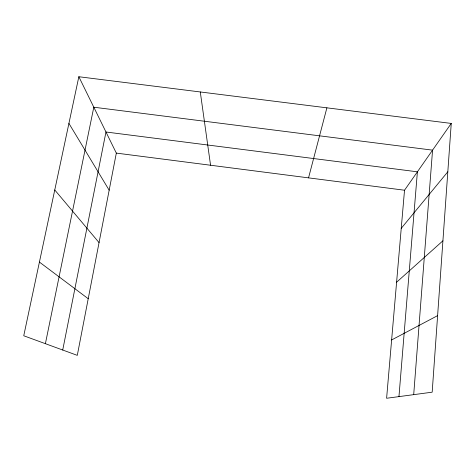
<?xml version="1.0" encoding="UTF-8"?>
<svg xmlns="http://www.w3.org/2000/svg" width="475" height="475" viewBox="0 0 475 475"><rect width="100%" height="100%" fill="white"/><g stroke="black" fill="none" stroke-linecap="round" stroke-linejoin="round"><path stroke-width="0.71" d="M451.25 123.423L432.179 392.184L386.603 398.264L404.522 190.226L451.25 123.423L78.844 76.736L23.75 335.766L77.294 355.359L116.327 153.104L78.844 76.736M413.701 394.648L432.559 150.148L93.801 107.213L45.398 343.686M398.958 396.619L417.4 171.813L105.967 131.997L62.724 350.027M308.542 177.864L326.895 107.831M401.238 228.35L447.818 171.778M396.595 282.233L442.92 240.801M391.626 339.957L437.612 315.637M116.327 153.104L404.522 190.226M39.419 262.081L88.225 298.716M54.756 189.97L99.055 242.606M68.917 123.405L109.167 190.202M200.284 91.96L210.562 165.241"/></g></svg>
